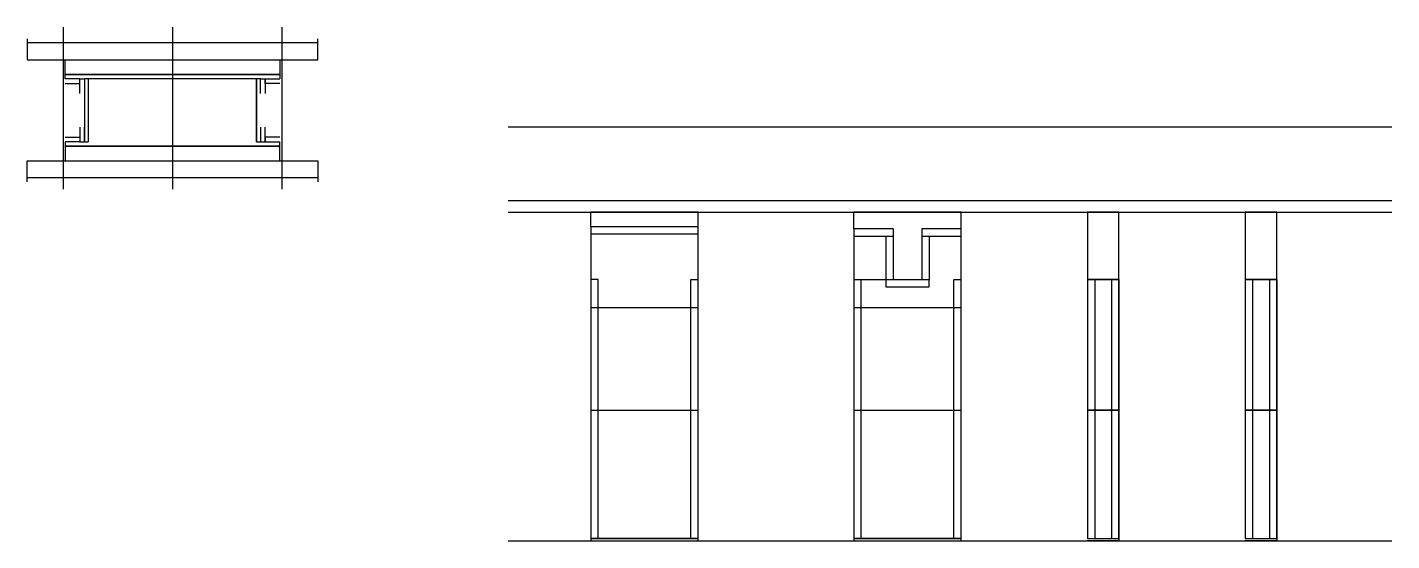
# Model space of a CAD drawing. Header units: metres. Extents: x 16160 to 17457, y 5125 to 5613.
import ezdxf

# ---------------------------------------------------------------- set-up
doc = ezdxf.new("R2010")
doc.units = ezdxf.units.M
for name, color, linetype in [('CHAPA', 7, 'Continuous'), ('COTA', 7, 'Continuous'), ('Hachura', 7, 'Continuous'), ('Madeira', 7, 'Continuous'), ('NIVEL 1° PAV.', 7, 'Continuous'), ('NIVEL 2° PAV.', 7, 'Continuous'), ('Nível', 7, 'Continuous'), ('Painéis', 7, 'Continuous'), ('Perfil Metálico', 7, 'Continuous'), ('SARR_2.2x7', 7, 'Continuous'), ('SARRAFO', 7, 'Continuous')]:
    doc.layers.add(name, color=color, linetype=linetype)

msp = doc.modelspace()

# ---------------------------------------------------------------- linework, layer by layer
at = {"layer": 'CHAPA', "color": 7, "lineweight": 25}
for points in [[(16196.2, 5564.1), (16196.2, 5568.1), (16400.2, 5568.1), (16400.2, 5564.1)], [(16196.2, 5564.1), (16196.2, 5568.1), (16400.2, 5568.1), (16400.2, 5564.1)], [(16218.2, 5564.1), (16214.6, 5564.1), (16214.6, 5504.1), (16218.2, 5504.1)], [(16218.2, 5564.1), (16214.6, 5564.1), (16214.6, 5504.1), (16218.2, 5504.1)], [(16381.8, 5564.1), (16378.2, 5564.1), (16378.2, 5504.1), (16381.8, 5504.1)], [(16381.8, 5564.1), (16378.2, 5564.1), (16378.2, 5504.1), (16381.8, 5504.1)], [(16196.2, 5504.1), (16196.2, 5500.1), (16400.2, 5500.1), (16400.2, 5504.1)], [(16196.2, 5504.1), (16196.2, 5500.1), (16400.2, 5500.1), (16400.2, 5504.1)]]:
    msp.add_lwpolyline(points, dxfattribs=at)
at = {"layer": 'COTA', "color": 7, "lineweight": 25}
for p, q in [((16797.8, 5437.4), (16695.8, 5437.4)), ((16695.8, 5423.4), (16695.8, 5437.4)), ((16797.8, 5423.4), (16797.8, 5437.4)), ((17047.8, 5437.4), (16945.8, 5437.4)), ((16945.8, 5421.4), (16945.8, 5437.4)), ((17047.8, 5421.4), (17047.8, 5437.4))]:
    msp.add_line(p, q, dxfattribs=at)
for points in [[(17197.7, 5373.4), (17197.7, 5437.4), (17167.7, 5437.4), (17167.7, 5373.4)], [(17347.8, 5373.4), (17347.8, 5437.4), (17317.8, 5437.4), (17317.8, 5373.4)]]:
    msp.add_lwpolyline(points, dxfattribs=at)
at = {"layer": 'Hachura', "color": 7, "lineweight": 25}
for p, q in [((16194.2, 5612.9), (16194.2, 5459.1)), ((16298.2, 5612.9), (16298.2, 5459.1)), ((16402.2, 5612.9), (16402.2, 5459.1))]:
    msp.add_line(p, q, dxfattribs=at)
at = {"layer": 'Madeira', "color": 7, "lineweight": 25}
for points in [[(16400.2, 5582.1), (16400.2, 5568.1), (16196.2, 5568.1), (16196.2, 5582.1)], [(16400.2, 5486.1), (16400.2, 5500.1), (16196.2, 5500.1), (16196.2, 5486.1)]]:
    msp.add_lwpolyline(points, dxfattribs=at)
at = {"layer": 'NIVEL 1° PAV.', "color": 7, "lineweight": 25}
msp.add_line((16617.1, 5518.4), (17457, 5518.4), dxfattribs=at)
at = {"layer": 'NIVEL 2° PAV.', "color": 7, "lineweight": 25}
msp.add_line((16617.1, 5448.4), (17457, 5448.4), dxfattribs=at)
at = {"layer": 'Nível', "color": 7, "lineweight": 25}
for p, q in [((16617.1, 5437.4), (17457, 5437.4)), ((16617.1, 5125.4), (17457, 5125.4))]:
    msp.add_line(p, q, dxfattribs=at)
at = {"layer": 'Painéis', "color": 7, "lineweight": 25}
for p, q in [((16695.8, 5423.4), (16695.8, 5125.4)), ((16797.8, 5423.4), (16695.8, 5423.4)), ((16797.8, 5125.4), (16797.8, 5423.4)), ((16945.8, 5421.4), (16945.8, 5373.4)), ((16983.3, 5421.4), (16945.8, 5421.4)), ((16983.3, 5421.4), (16983.3, 5373.4)), ((17047.8, 5421.4), (17010.3, 5421.4)), ((17010.3, 5421.4), (17010.3, 5373.4)), ((17047.8, 5125.4), (17047.8, 5421.4)), ((16945.8, 5373.4), (16945.8, 5125.4)), ((16945.8, 5373.4), (17010.3, 5373.4)), ((17167.7, 5373.4), (17167.7, 5127.4)), ((17167.7, 5373.4), (17197.7, 5373.4)), ((17197.7, 5373.4), (17167.7, 5373.4)), ((17197.7, 5373.4), (17167.7, 5373.4)), ((17197.7, 5373.4), (17167.7, 5373.4)), ((17197.7, 5127.4), (17197.7, 5373.4)), ((17197.7, 5373.4), (17197.7, 5127.4)), ((17317.8, 5373.4), (17317.8, 5127.4)), ((17317.8, 5373.4), (17347.8, 5373.4)), ((17347.8, 5373.4), (17317.8, 5373.4)), ((17347.8, 5373.4), (17317.8, 5373.4)), ((17347.8, 5373.4), (17317.8, 5373.4)), ((17347.8, 5127.4), (17347.8, 5373.4)), ((17347.8, 5373.4), (17347.8, 5127.4)), ((16797.8, 5346.4), (16695.8, 5346.4)), ((17047.8, 5346.4), (16945.8, 5346.4)), ((16695.8, 5249.4), (16797.8, 5249.4)), ((16945.8, 5249.4), (17047.8, 5249.4)), ((17167.7, 5249.4), (17197.7, 5249.4)), ((17197.7, 5249.4), (17167.7, 5249.4)), ((17197.7, 5249.4), (17167.7, 5249.4)), ((17317.8, 5249.4), (17347.8, 5249.4)), ((17347.8, 5249.4), (17317.8, 5249.4)), ((17347.8, 5249.4), (17317.8, 5249.4)), ((17347.8, 5249.4), (17317.8, 5249.4)), ((16695.8, 5127.4), (16797.8, 5127.4)), ((16945.8, 5127.4), (17047.8, 5127.4)), ((17167.7, 5127.4), (17197.7, 5127.4)), ((17317.8, 5127.4), (17347.8, 5127.4))]:
    msp.add_line(p, q, dxfattribs=at)
for points in [[(16378.2, 5504.1), (16378.2, 5564.1), (16218.2, 5564.1), (16218.2, 5504.1)], [(16797.8, 5127.4), (16695.8, 5127.4), (16695.8, 5125.4), (16797.8, 5125.4)], [(17047.8, 5127.4), (16945.8, 5127.4), (16945.8, 5125.4), (17047.8, 5125.4)], [(17167.7, 5127.4), (17197.7, 5127.4), (17197.7, 5125.4), (17167.7, 5125.4)], [(17317.8, 5127.4), (17347.8, 5127.4), (17347.8, 5125.4), (17317.8, 5125.4)]]:
    msp.add_lwpolyline(points, dxfattribs=at)
at = {"layer": 'Perfil Metálico', "color": 7, "lineweight": 25}
for points in [[(16160.2, 5602.1), (16160.2, 5582.1), (16436.2, 5582.1), (16436.2, 5602.1)], [(16436.2, 5586.1), (16436.2, 5598.1), (16160.2, 5598.1), (16160.2, 5586.1)], [(16160.2, 5466.1), (16160.2, 5486.1), (16436.2, 5486.1), (16436.2, 5466.1)], [(16436.2, 5482.1), (16436.2, 5470.1), (16160.2, 5470.1), (16160.2, 5482.1)]]:
    msp.add_lwpolyline(points, dxfattribs=at)
at = {"layer": 'SARR_2.2x7', "color": 7, "lineweight": 25}
for p, q in [((16797.8, 5416.4), (16695.8, 5416.4)), ((16983.3, 5414.4), (16945.8, 5414.4)), ((16976.3, 5414.4), (16976.3, 5373.4)), ((17047.8, 5414.4), (17010.3, 5414.4)), ((17017.3, 5414.4), (17017.3, 5373.4)), ((16702.8, 5373.4), (16695.8, 5373.4)), ((16702.8, 5373.4), (16702.8, 5373.4)), ((16702.8, 5346.4), (16702.8, 5373.4)), ((16790.8, 5373.4), (16790.8, 5373.4)), ((16790.8, 5346.4), (16790.8, 5373.4)), ((16790.8, 5373.4), (16797.8, 5373.4)), ((16952.8, 5373.4), (16952.8, 5373.4)), ((16952.8, 5346.4), (16952.8, 5373.4)), ((16976.3, 5373.4), (16976.3, 5366.4)), ((17010.3, 5373.4), (17017.3, 5373.4)), ((17017.3, 5366.4), (17017.3, 5373.4)), ((17040.8, 5373.4), (17040.8, 5373.4)), ((17040.8, 5346.4), (17040.8, 5373.4)), ((17040.8, 5373.4), (17047.8, 5373.4)), ((17174.7, 5373.4), (17174.7, 5127.4)), ((17174.7, 5373.4), (17174.7, 5373.4)), ((17174.7, 5373.4), (17174.7, 5373.4)), ((17190.7, 5373.4), (17190.7, 5127.4)), ((17190.7, 5373.4), (17190.7, 5373.4)), ((17190.7, 5373.4), (17190.7, 5373.4)), ((17324.8, 5373.4), (17324.8, 5127.4)), ((17324.8, 5373.4), (17324.8, 5373.4)), ((17324.8, 5373.4), (17324.8, 5373.4)), ((17340.8, 5373.4), (17340.8, 5127.4)), ((17340.8, 5373.4), (17340.8, 5373.4)), ((17340.8, 5373.4), (17340.8, 5373.4)), ((16976.3, 5366.4), (17017.3, 5366.4)), ((16702.8, 5249.4), (16702.8, 5346.4)), ((16790.8, 5249.4), (16790.8, 5346.4)), ((16952.8, 5249.4), (16952.8, 5346.4)), ((17040.8, 5249.4), (17040.8, 5346.4)), ((16702.8, 5127.4), (16702.8, 5249.4)), ((16790.8, 5127.4), (16790.8, 5249.4)), ((16952.8, 5127.4), (16952.8, 5249.4)), ((17040.8, 5127.4), (17040.8, 5249.4)), ((17174.7, 5249.4), (17174.7, 5249.4)), ((17174.7, 5249.4), (17174.7, 5249.4)), ((17190.7, 5249.4), (17190.7, 5249.4)), ((17190.7, 5249.4), (17190.7, 5249.4)), ((17324.8, 5249.4), (17324.8, 5249.4)), ((17324.8, 5249.4), (17324.8, 5249.4)), ((17340.8, 5249.4), (17340.8, 5249.4)), ((17340.8, 5249.4), (17340.8, 5249.4)), ((16702.8, 5127.4), (16702.8, 5127.4)), ((16790.8, 5127.4), (16790.8, 5127.4)), ((16952.8, 5127.4), (16952.8, 5127.4)), ((17040.8, 5127.4), (17040.8, 5127.4))]:
    msp.add_line(p, q, dxfattribs=at)
at = {"layer": 'SARRAFO', "color": 7, "lineweight": 25}
for points in [[(16196.2, 5559.7), (16210.2, 5559.7), (16210.2, 5564.1), (16196.2, 5564.1)], [(16210.2, 5550.1), (16210.2, 5564.1), (16214.6, 5564.1), (16214.6, 5550.1)], [(16381.8, 5550.1), (16381.8, 5564.1), (16386.2, 5564.1), (16386.2, 5550.1)], [(16400.2, 5559.7), (16386.2, 5559.7), (16386.2, 5564.1), (16400.2, 5564.1)], [(16210.2, 5518.1), (16210.2, 5504.1), (16214.6, 5504.1), (16214.6, 5518.1)], [(16381.8, 5518.1), (16381.8, 5504.1), (16386.2, 5504.1), (16386.2, 5518.1)], [(16196.2, 5508.5), (16210.2, 5508.5), (16210.2, 5504.1), (16196.2, 5504.1)], [(16400.2, 5508.5), (16386.2, 5508.5), (16386.2, 5504.1), (16400.2, 5504.1)]]:
    msp.add_lwpolyline(points, dxfattribs=at)

doc.saveas('drawing.dxf')
